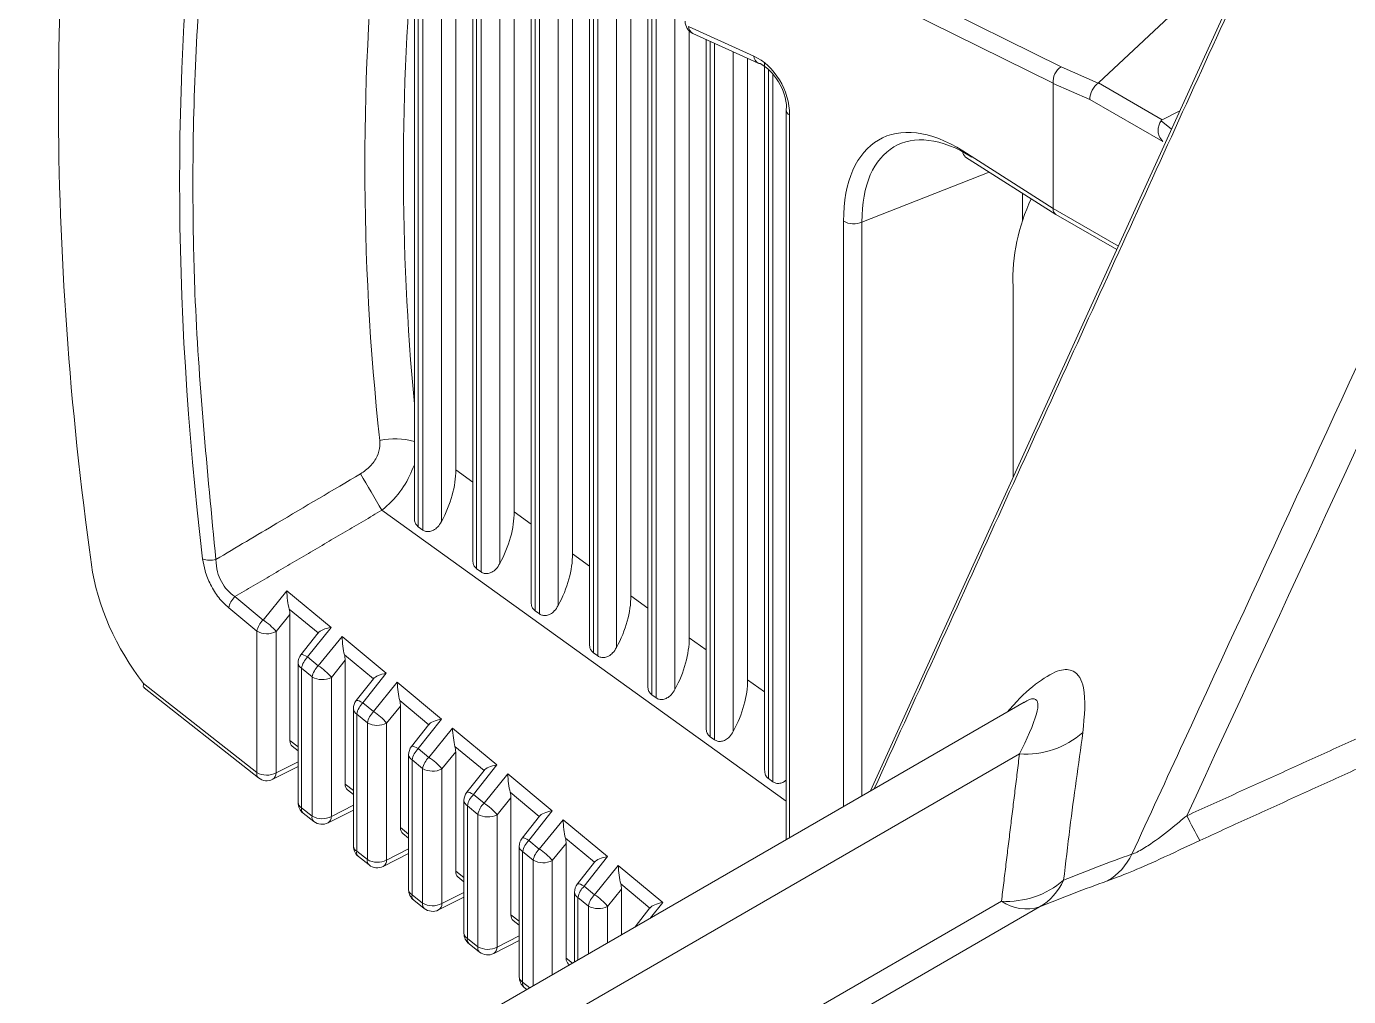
# Model space of a CAD drawing. Extents: x 11 to 120, y 2 to 94.
# Drawn here: x 84.368 to 85.362, y 75.643 to 76.371 of the extents above; entities that cross this region are included whole.
import ezdxf

# ---------------------------------------------------------------- set-up
doc = ezdxf.new("R2010")
doc.units = 0
doc.header["$MEASUREMENT"] = 0
doc.linetypes.add('SLD-Solid', pattern=[0])
doc.layers.add('OBJECT', color=7, linetype='CONTINUOUS')

msp = doc.modelspace()

# ---------------------------------------------------------------- linework, layer by layer
at = {"layer": 'OBJECT', "color": 7, "linetype": 'SLD-Solid', "lineweight": 15}
for p, q in [((85.14561, 76.34095), (84.87198, 76.4765)), ((84.6598, 76.46137), (84.6598, 76.00219)), ((84.66273, 76.45986), (84.66273, 75.99551)), ((84.66608, 75.9931), (84.66608, 76.45834)), ((84.86578, 76.46426), (85.13958, 76.32863)), ((84.68016, 76.45529), (84.68016, 75.99942)), ((84.69092, 76.03824), (84.69092, 76.45343)), ((84.70364, 76.44127), (84.70364, 75.97066)), ((84.70657, 76.43994), (84.70657, 75.96398)), ((84.70992, 75.96157), (84.70992, 76.43842)), ((84.724, 76.4362), (84.724, 75.9679)), ((84.73476, 76.00672), (84.73476, 76.4335)), ((84.74748, 76.42134), (84.74748, 75.93914)), ((84.75041, 76.42001), (84.75041, 75.93246)), ((84.75376, 75.93005), (84.75376, 76.41863)), ((85.17371, 76.32891), (85.2713, 76.42019)), ((84.76784, 76.41711), (84.76784, 75.93637)), ((84.7786, 75.97519), (84.7786, 76.41357)), ((84.79132, 76.40142), (84.79132, 75.90761)), ((84.79425, 76.4001), (84.79425, 75.90093)), ((84.7976, 75.89852), (84.7976, 76.39938)), ((84.81168, 76.39801), (84.81168, 75.90485)), ((84.82244, 75.94367), (84.82244, 76.3902)), ((84.83517, 76.38149), (84.83517, 75.87609)), ((84.83809, 76.38062), (84.83809, 75.86941)), ((84.84144, 75.867), (84.84144, 76.38029)), ((84.85552, 76.37861), (84.85552, 75.87332)), ((84.91482, 76.34903), (84.86578, 76.37132)), ((84.86629, 75.91214), (84.86629, 76.36797)), ((84.86908, 76.36608), (84.91811, 76.34379)), ((84.87901, 76.36157), (84.87901, 75.84456)), ((84.88193, 76.36023), (84.88193, 75.83788)), ((84.88528, 75.83547), (84.88528, 76.35871)), ((84.89936, 76.35231), (84.89936, 75.8418)), ((84.91013, 75.88062), (84.91013, 76.34742)), ((84.92285, 76.34407), (84.92285, 75.81304)), ((84.92578, 76.33902), (84.92578, 75.80636)), ((85.17355, 76.32878), (85.14561, 76.34095)), ((84.92913, 75.80395), (84.92913, 76.3356)), ((85.13958, 76.32858), (85.13958, 76.32863)), ((85.13958, 76.2347), (85.13958, 76.32858)), ((85.13958, 76.32858), (85.16728, 76.31651)), ((85.17355, 76.32878), (85.17371, 76.32891)), ((85.22156, 76.30129), (85.17371, 76.32891)), ((85.16728, 76.31651), (85.22212, 76.28486)), ((84.9391, 76.30872), (84.9391, 75.76054)), ((84.94166, 76.30486), (84.94166, 75.76203)), ((85.22859, 76.29417), (85.22073, 76.30052)), ((85.23481, 76.30784), (85.22156, 76.30129)), ((85.13958, 76.2347), (85.07184, 76.27778)), ((85.07391, 76.27321), (85.14159, 76.23016)), ((84.99604, 76.22443), (85.09171, 76.26189)), ((85.11665, 76.22565), (85.11665, 76.24602)), ((85.18865, 76.20637), (85.13958, 76.2347)), ((85.14172, 76.23008), (85.18743, 76.20369)), ((84.98218, 75.78541), (84.98218, 76.225)), ((84.99604, 76.22443), (84.99604, 75.79342)), ((85.10953, 76.17603), (85.10953, 76.03249)), ((84.69092, 76.03824), (84.70364, 76.0291)), ((84.9391, 75.78954), (84.63536, 76.00795)), ((84.73476, 76.00672), (84.74748, 75.99757)), ((84.66608, 75.9931), (84.66273, 75.99551)), ((84.7786, 75.97519), (84.79132, 75.96605)), ((84.70992, 75.96157), (84.70657, 75.96398)), ((84.52494, 75.94305), (84.5461, 75.92551)), ((84.5461, 75.92551), (84.56395, 75.9475)), ((84.56395, 75.9475), (84.59717, 75.91997)), ((84.82244, 75.94367), (84.83517, 75.93452)), ((84.54146, 75.9171), (84.52029, 75.93464)), ((84.58747, 75.91575), (84.56575, 75.93375)), ((84.75376, 75.93005), (84.75041, 75.93246)), ((84.5663, 75.92965), (84.5559, 75.91684)), ((84.5663, 75.835), (84.5663, 75.92965)), ((84.54146, 75.81092), (84.54146, 75.9171)), ((84.5559, 75.91684), (84.5559, 75.81066)), ((84.5875, 75.91579), (84.57455, 75.89939)), ((84.59717, 75.91997), (84.57961, 75.89774)), ((84.58761, 75.89111), (84.60546, 75.9131)), ((84.60546, 75.9131), (84.63871, 75.88554)), ((84.86629, 75.91214), (84.87901, 75.903)), ((84.5724, 75.89319), (84.5724, 75.78838)), ((84.57961, 75.89774), (84.58761, 75.89111)), ((84.6078, 75.89525), (84.59741, 75.88244)), ((84.62901, 75.88132), (84.60726, 75.89935)), ((84.6078, 75.8023), (84.6078, 75.89525)), ((84.7976, 75.89852), (84.79425, 75.90093)), ((84.58297, 75.8827), (84.57496, 75.88933)), ((84.57496, 75.88933), (84.57496, 75.78452)), ((84.58297, 75.77821), (84.58297, 75.8827)), ((84.59741, 75.88244), (84.59741, 75.77796)), ((84.63871, 75.88554), (84.62115, 75.86331)), ((84.45641, 75.87793), (84.54146, 75.81092)), ((84.45692, 75.87452), (84.5427, 75.80692)), ((84.62905, 75.88136), (84.6161, 75.86496)), ((84.62912, 75.85671), (84.64697, 75.8787)), ((84.64697, 75.8787), (84.68026, 75.85111)), ((84.91013, 75.88062), (84.92285, 75.87147)), ((85.1179, 75.86376), (82.19425, 74.17597)), ((84.62115, 75.86331), (84.62912, 75.85671)), ((84.67056, 75.84688), (84.64876, 75.86495)), ((84.84144, 75.867), (84.83809, 75.86941)), ((85.11776, 75.86365), (85.1178, 75.86369)), ((84.61394, 75.85876), (84.61394, 75.75564)), ((84.62447, 75.8483), (84.61651, 75.8549)), ((84.61651, 75.8549), (84.61651, 75.75178)), ((84.64931, 75.86085), (84.63891, 75.84804)), ((84.64931, 75.76959), (84.64931, 75.86085)), ((84.62447, 75.74551), (84.62447, 75.8483)), ((84.63891, 75.84804), (84.63891, 75.74525)), ((84.67059, 75.84693), (84.65764, 75.83053)), ((84.68026, 75.85111), (84.6627, 75.82888)), ((84.67062, 75.82231), (84.68847, 75.8443)), ((84.68847, 75.8443), (84.7218, 75.81667)), ((84.5663, 75.835), (84.5724, 75.83019)), ((84.88528, 75.83547), (84.88193, 75.83788)), ((85.11437, 75.82487), (82.24715, 74.16966)), ((84.56799, 75.83066), (84.5724, 75.82718)), ((84.65549, 75.82433), (84.65549, 75.72291)), ((84.6627, 75.82888), (84.67062, 75.82231)), ((84.69082, 75.82645), (84.68042, 75.81364)), ((84.7121, 75.81245), (84.69027, 75.83055)), ((84.69082, 75.73689), (84.69082, 75.82645)), ((84.5534, 75.80585), (84.5724, 75.81546)), ((84.5559, 75.81066), (84.5724, 75.819)), ((84.66598, 75.8139), (84.65805, 75.82047)), ((84.65805, 75.82047), (84.65805, 75.71905)), ((84.66598, 75.7128), (84.66598, 75.8139)), ((84.68042, 75.81364), (84.68042, 75.71255)), ((84.7218, 75.81667), (84.70424, 75.79444)), ((84.71214, 75.81249), (84.69919, 75.79609)), ((84.71213, 75.78791), (84.72998, 75.8099)), ((84.72998, 75.8099), (84.76334, 75.78224)), ((84.92913, 75.80395), (84.92578, 75.80636)), ((84.6078, 75.8023), (84.61394, 75.79746)), ((84.60949, 75.79795), (84.61394, 75.79444)), ((84.70424, 75.79444), (84.71213, 75.78791)), ((84.75365, 75.77802), (84.73178, 75.79615)), ((84.57496, 75.78452), (84.58297, 75.77821)), ((84.59491, 75.77315), (84.61394, 75.78277)), ((84.59741, 75.77796), (84.61394, 75.78632)), ((84.69703, 75.7899), (84.69703, 75.69017)), ((84.70748, 75.7795), (84.6996, 75.78604)), ((84.6996, 75.78604), (84.6996, 75.68631)), ((84.73232, 75.79205), (84.72193, 75.77924)), ((84.73232, 75.70418), (84.73232, 75.79205)), ((84.57621, 75.78052), (84.58421, 75.77422)), ((84.70748, 75.6801), (84.70748, 75.7795)), ((84.72193, 75.77924), (84.72193, 75.67984)), ((84.75368, 75.77806), (84.74073, 75.76166)), ((84.76334, 75.78224), (84.74579, 75.76001)), ((84.75364, 75.75351), (84.77148, 75.7755)), ((84.77148, 75.7755), (84.80489, 75.74781)), ((84.64931, 75.76959), (84.65549, 75.76472)), ((84.651, 75.76525), (84.65549, 75.76171)), ((84.63891, 75.74525), (84.65549, 75.75363)), ((84.73858, 75.75546), (84.73858, 75.65744)), ((84.74579, 75.76001), (84.75364, 75.75351)), ((84.77383, 75.75765), (84.76343, 75.74484)), ((84.79519, 75.74359), (84.77328, 75.76175)), ((84.77383, 75.67148), (84.77383, 75.75765)), ((84.61651, 75.75178), (84.62447, 75.74551)), ((84.61775, 75.74779), (84.62572, 75.74151)), ((84.63642, 75.74044), (84.65549, 75.75009)), ((84.74899, 75.7451), (84.74114, 75.7516)), ((84.74114, 75.7516), (84.74114, 75.65358)), ((84.74899, 75.6508), (84.74899, 75.7451)), ((84.76343, 75.74484), (84.76343, 75.65914)), ((84.79523, 75.74363), (84.78228, 75.72723)), ((84.80489, 75.74781), (84.78733, 75.72558)), ((84.69082, 75.73689), (84.69703, 75.73199)), ((84.79514, 75.71911), (84.81299, 75.7411)), ((84.81299, 75.7411), (84.84643, 75.71338)), ((84.69251, 75.73254), (84.69703, 75.72897)), ((84.78733, 75.72558), (84.79514, 75.71911)), ((84.81534, 75.72325), (84.80494, 75.71044)), ((84.83674, 75.70916), (84.81479, 75.72735)), ((84.81534, 75.6891), (84.81534, 75.72325)), ((82.3309, 74.1152), (85.10084, 75.71426)), ((84.65805, 75.71905), (84.66598, 75.7128)), ((84.6593, 75.71505), (84.66722, 75.70881)), ((84.67792, 75.70774), (84.69703, 75.7174)), ((84.68042, 75.71255), (84.69703, 75.72095)), ((84.78012, 75.72103), (84.78012, 75.66877)), ((84.7905, 75.7107), (84.78269, 75.71717)), ((84.78269, 75.71717), (84.78269, 75.67025)), ((84.84643, 75.71338), (84.83725, 75.70175)), ((85.12944, 75.71), (82.35832, 74.11027)), ((84.73232, 75.70418), (84.73858, 75.69925)), ((84.7905, 75.67476), (84.7905, 75.7107)), ((84.80494, 75.71044), (84.80494, 75.6831)), ((84.83677, 75.7092), (84.82556, 75.695)), ((84.73401, 75.69984), (84.73858, 75.69624)), ((84.6996, 75.68631), (84.70748, 75.6801)), ((84.71943, 75.67503), (84.73858, 75.68472)), ((84.72193, 75.67984), (84.73858, 75.68826)), ((84.70084, 75.68232), (84.70873, 75.6761)), ((84.77383, 75.67148), (84.77847, 75.66782)), ((84.77552, 75.66713), (84.77627, 75.66654)), ((84.74114, 75.65358), (84.7465, 75.64936)), ((84.74239, 75.64958), (84.74429, 75.64808))]:
    msp.add_line(p, q, dxfattribs=at)
at = {"layer": 'OBJECT', "color": 7, "linetype": 'SLD-Solid', "lineweight": 15, "flags": 128}
for points in [[(85.36156, 76.5857), (85.24676, 76.33411), (85.00244, 75.79711)], [(84.91946, 76.3434), (84.91857, 76.34361), (84.91811, 76.34379)], [(84.57961, 75.89774), (84.57812, 75.89858), (84.57682, 75.89919), (84.57577, 75.89953), (84.575, 75.8996), (84.57455, 75.89939), (84.57455, 75.89939)], [(84.62115, 75.86331), (84.61967, 75.86415), (84.61837, 75.86475), (84.61731, 75.8651), (84.61654, 75.86517), (84.6161, 75.86496), (84.6161, 75.86496)], [(84.6627, 75.82888), (84.66121, 75.82972), (84.65991, 75.83032), (84.65886, 75.83067), (84.65809, 75.83074), (84.65764, 75.83053), (84.65764, 75.83053)], [(84.70424, 75.79444), (84.70276, 75.79528), (84.70146, 75.79589), (84.7004, 75.79624), (84.69963, 75.79631), (84.69919, 75.7961), (84.69919, 75.79609)], [(84.74579, 75.76001), (84.7443, 75.76085), (84.743, 75.76146), (84.74195, 75.7618), (84.74118, 75.76187), (84.74073, 75.76166), (84.74073, 75.76166)], [(84.78733, 75.72558), (84.78585, 75.72642), (84.78455, 75.72703), (84.78349, 75.72737), (84.78272, 75.72744), (84.78228, 75.72723), (84.78228, 75.72723)]]:
    msp.add_lwpolyline(points, dxfattribs=at)
at = {"layer": 'OBJECT', "color": 7, "linetype": 'SLD-Solid', "lineweight": 15}
for centre, radius, start, end in [((86.53169, 76.26696), 1.90912, 173.78745, 186.21255), ((86.53715, 76.26418), 1.8856, 174.63608, 185.36392), ((84.87321, 76.37518), 0.01, 180, 245.55752), ((84.87188, 76.3715), 0.0061, 181.67099, 242.64779), ((84.92115, 76.34935), 0.00634, 182.90733, 241.41144), ((84.94259, 76.30871), 0.00349, 154.48595, 179.82045), ((84.94391, 76.30914), 0.00483, 184.94014, 242.27215), ((85.07685, 76.27729), 0.00503, 174.35816, 234.2603), ((85.24975, 76.18117), 0.14032, 154.38129, 182.09713), ((84.98967, 76.23843), 0.01538, 240.86656, 294.49708), ((84.6454, 76.00925), 0.05241, 74.05388, 102.82124), ((82.9385, 75.03669), 1.95517, 29.78607, 30.71444), ((84.5066, 75.98735), 0.01696, 249.7693, 283.91425), ((84.53597, 75.93147), 0.01599, 133.6073, 168.55753), ((84.55713, 75.91393), 0.01599, 133.6073, 168.55753), ((84.52539, 75.89222), 0.03921, 38.9128, 58.11627), ((84.54892, 75.9304), 0.01525, 240.71927, 297.24678), ((84.5824, 75.89319), 0.01, 141.70229, 180), ((84.57718, 75.89359), 0.0048, 184.73971, 242.47257), ((84.59064, 75.88616), 0.01599, 133.6073, 168.55753), ((84.59864, 75.87953), 0.01599, 133.6073, 168.55753), ((84.59043, 75.896), 0.01525, 240.71927, 297.24678), ((84.5669, 75.85782), 0.03921, 38.9128, 58.11627), ((84.62394, 75.85876), 0.01, 141.70229, 180), ((84.63219, 75.85173), 0.01599, 133.6073, 168.55753), ((84.61873, 75.85916), 0.0048, 184.73971, 242.47257), ((84.64015, 75.84513), 0.01599, 133.6073, 168.55753), ((84.60841, 75.82342), 0.03921, 38.9128, 58.11627), ((84.63193, 75.8616), 0.01525, 240.71927, 297.24678), ((85.1189, 75.88976), 0.06504, 266.00734, 311.51394), ((84.66549, 75.82433), 0.01, 141.70229, 180), ((84.66027, 75.82472), 0.0048, 184.73971, 242.47257), ((84.67373, 75.81729), 0.01599, 133.6073, 168.55753), ((84.68165, 75.81073), 0.01599, 133.6073, 168.55753), ((84.67344, 75.8272), 0.01525, 240.71927, 297.24678), ((84.64991, 75.78902), 0.03921, 38.9128, 58.11627), ((84.54564, 75.81003), 0.00428, 168.04737, 226.58391), ((84.54892, 75.82422), 0.01525, 240.71927, 297.24678), ((84.54889, 75.81478), 0.01, 231.76391, 296.82239), ((84.55056, 75.81038), 0.00534, 302.10065, 2.99922), ((84.70703, 75.7899), 0.01, 141.70229, 180), ((84.71528, 75.78286), 0.01599, 133.6073, 168.55753), ((84.5824, 75.78838), 0.01, 180, 231.76391), ((84.57718, 75.78877), 0.0048, 184.73971, 242.47257), ((84.57915, 75.78363), 0.00428, 168.04737, 226.58391), ((84.70182, 75.79029), 0.0048, 184.73971, 242.47257), ((84.72316, 75.77633), 0.01599, 133.6073, 168.55753), ((84.69142, 75.75462), 0.03921, 38.9128, 58.11627), ((84.58715, 75.77733), 0.00428, 168.04737, 226.58391), ((84.59043, 75.79152), 0.01525, 240.71927, 297.24678), ((84.5904, 75.78207), 0.01, 231.76391, 296.82239), ((84.59207, 75.77768), 0.00534, 302.10065, 2.99922), ((84.71494, 75.7928), 0.01525, 240.71927, 297.24678), ((85.51628, 75.91068), 0.30614, 205.57267, 209.49764), ((84.62394, 75.75564), 0.01, 180, 231.76391), ((84.61873, 75.75604), 0.0048, 184.73971, 242.47257), ((84.74858, 75.75546), 0.01, 141.70229, 180), ((84.74336, 75.75586), 0.0048, 184.73971, 242.47257), ((84.75682, 75.74843), 0.01599, 133.6073, 168.55753), ((84.76467, 75.74193), 0.01599, 133.6073, 168.55753), ((84.73293, 75.72022), 0.03921, 38.9128, 58.11627), ((84.62069, 75.75089), 0.00428, 168.04737, 226.58391), ((84.62866, 75.74462), 0.00428, 168.04737, 226.58391), ((84.63193, 75.75881), 0.01525, 240.71927, 297.24678), ((84.63358, 75.74497), 0.00534, 302.10065, 2.99922), ((84.75645, 75.7584), 0.01525, 240.71927, 297.24678), ((85.50434, 74.87374), 0.92764, 109.23272, 112.62172), ((85.15686, 75.76939), 0.04635, 300.70951, 334.73452), ((84.63191, 75.74937), 0.01, 231.76391, 296.82239), ((84.79012, 75.72103), 0.01, 141.70229, 180), ((84.79837, 75.714), 0.01599, 133.6073, 168.55753), ((85.10453, 75.78037), 0.06622, 266.80074, 310.48788), ((85.10627, 75.74913), 0.04548, 300.63246, 335.13324), ((85.48516, 74.85635), 0.9248, 109.23272, 112.62172), ((84.66549, 75.72291), 0.01, 180, 231.76391), ((84.66027, 75.7233), 0.0048, 184.73971, 242.47257), ((84.66224, 75.71816), 0.00428, 168.04737, 226.58391), ((84.78491, 75.72143), 0.0048, 184.73971, 242.47257), ((84.80617, 75.70753), 0.01599, 133.6073, 168.55753), ((84.77443, 75.68582), 0.03921, 38.9128, 58.11627), ((85.11948, 75.7413), 0.03285, 235.4262, 287.6573), ((84.67016, 75.71192), 0.00428, 168.04737, 226.58391), ((84.67344, 75.72611), 0.01525, 240.71927, 297.24678), ((84.67341, 75.71666), 0.01, 231.76391, 296.82239), ((84.67508, 75.71227), 0.00534, 302.10065, 2.99922), ((84.79796, 75.724), 0.01525, 240.71927, 297.24678), ((84.70703, 75.69017), 0.01, 180, 231.76391), ((84.70182, 75.69057), 0.0048, 184.73971, 242.47257), ((84.70378, 75.68542), 0.00428, 168.04737, 226.58391), ((84.71167, 75.67921), 0.00428, 168.04737, 226.58391), ((84.71494, 75.6934), 0.01525, 240.71927, 297.24678), ((84.71492, 75.68396), 0.01, 231.76391, 296.82239), ((84.71659, 75.67956), 0.00534, 302.10065, 2.99922), ((84.74858, 75.65744), 0.01, 180, 231.76391), ((84.74336, 75.65783), 0.0048, 184.73971, 242.47257), ((84.74533, 75.65269), 0.00428, 168.04737, 226.58391)]:
    msp.add_arc(centre, radius, start, end, dxfattribs=at)
for centre, major_axis, ratio, start_param, end_param in [((85.89272, 75.35088), (-1.0353, 1.98807), 0.546171, 0.62746, 0.990968), ((85.93703, 75.32244), (-1.00355, 1.9254), 0.546183, 0.65427, 0.963299), ((84.90976, 76.31334), (-0.01678, 0.03637), 0.746233, 4.158516, 5.570042), ((84.91719, 76.3172), (-0.01275, 0.02722), 0.6715, 4.16034, 5.571866), ((85.14684, 76.33258), (0.00422, 0.00907), 0.65764, 0.784823, 2.296905), ((85.17435, 76.32059), (0.00451, 0.00894), 0.611471, 0.803161, 2.321597), ((85.07253, 76.16669), (-0.06218, 0.1204), 0.544409, 5.531781, 7.094981), ((85.07996, 76.17055), (-0.05848, 0.1111), 0.541805, 5.527777, 7.090977), ((85.24816, 76.27799), (0.02725, -0.02281), 0.225664, 3.042546, 3.183147), ((85.14684, 76.23867), (0.00519, 0.00855), 0.59377, 2.36886, 3.15434), ((84.64813, 76.01402), (0.03015, 0.0521), 0.583023, 4.769095, 5.494025), ((84.69197, 75.98249), (0.03015, 0.0521), 0.583023, 4.769095, 5.494025), ((84.73581, 75.95097), (0.03015, 0.0521), 0.583023, 4.769095, 5.494025), ((84.48961, 75.93681), (-0.05084, 0.09763), 0.546171, 0.990968, 1.912502), ((84.56674, 75.94295), (-0.00138, 0.01392), 0.177178, 1.220717, 2.275128), ((84.77965, 75.91944), (0.03015, 0.0521), 0.583023, 4.769095, 5.494025), ((84.5596, 75.93415), (-0.00404, 0.01025), 0.521, 4.064683, 4.470943), ((84.59995, 75.91542), (0.01306, 0.00138), 0.372225, 1.746516, 2.800928), ((84.60825, 75.90855), (-0.00138, 0.01392), 0.177178, 1.220717, 2.275128), ((84.82349, 75.88792), (0.03015, 0.0521), 0.583023, 4.769095, 5.494025), ((84.60111, 75.89975), (-0.00404, 0.01025), 0.521, 4.064683, 4.470943), ((84.6415, 75.88099), (0.01306, 0.00138), 0.372225, 1.746516, 2.800928), ((84.64975, 75.87415), (-0.00138, 0.01392), 0.177178, 1.220717, 2.275128), ((84.86733, 75.85639), (0.03015, 0.0521), 0.583023, 4.769095, 5.494025), ((84.64261, 75.86535), (-0.00404, 0.01025), 0.521, 4.064683, 4.470943), ((84.68304, 75.84656), (0.01306, 0.00138), 0.372225, 1.746516, 2.800928), ((84.69126, 75.83975), (-0.00138, 0.01392), 0.177178, 1.220717, 2.275128), ((84.57344, 75.83909), (0.00505, 0.00871), 0.579362, 2.356901, 3.059174), ((84.68412, 75.83095), (-0.00404, 0.01025), 0.521, 4.064683, 4.470943), ((84.72459, 75.81213), (0.01306, 0.00138), 0.372225, 1.746516, 2.800928), ((84.73277, 75.80535), (-0.00138, 0.01392), 0.177178, 1.220717, 2.275128), ((84.61494, 75.80639), (0.00505, 0.00871), 0.579362, 2.356901, 3.059174), ((84.72563, 75.79655), (-0.00404, 0.01025), 0.521, 4.064683, 4.470943), ((84.76613, 75.7777), (0.01306, 0.00138), 0.372225, 1.746516, 2.800928), ((84.77427, 75.77095), (-0.00138, 0.01392), 0.177178, 1.220717, 2.275128), ((84.65645, 75.77368), (0.00505, 0.00871), 0.579362, 2.356901, 3.059174), ((84.76713, 75.76215), (-0.00404, 0.01025), 0.521, 4.064683, 4.470943), ((84.80768, 75.74326), (0.01306, 0.00138), 0.372225, 1.746516, 2.800928), ((84.69796, 75.74098), (0.00505, 0.00871), 0.579362, 2.356901, 3.059174), ((84.81578, 75.73655), (-0.00138, 0.01392), 0.177178, 1.220717, 2.275128), ((84.80864, 75.72775), (-0.00404, 0.01025), 0.521, 4.064683, 4.470943), ((84.84922, 75.70883), (0.01306, 0.00138), 0.372225, 1.746516, 2.800928), ((84.73946, 75.70827), (0.00505, 0.00871), 0.579362, 2.356901, 3.059174), ((84.78097, 75.67557), (0.00505, 0.00871), 0.579362, 2.356901, 3.059174)]:
    msp.add_ellipse(centre, major_axis=major_axis, ratio=ratio, start_param=start_param, end_param=end_param, dxfattribs=at)
for points, knots in [([(85.69659, 76.76686), (85.61857, 76.59782), (85.46658, 76.26854), (85.31426, 75.93893), (85.24013, 75.77853)], [0, 0, 0, 0, 0.513344, 1, 1, 1, 1]), ([(85.19877, 75.74961), (85.2118, 75.77786), (85.28504, 75.93664), (85.44139, 76.2752), (85.58434, 76.58521), (85.66715, 76.76481)], [0, 0, 0, 0, 0.083458, 0.469006, 1, 1, 1, 1]), ([(84.51067, 76.51387), (84.51, 76.50892), (84.50663, 76.48417), (84.49727, 76.40007), (84.49318, 76.31177), (84.49354, 76.22071), (84.49536, 76.12869), (84.50414, 76.03826), (84.51067, 75.97089)], [0, 0, 0, 0, 0.029968, 0.149857, 0.5, 0.529967, 0.649857, 1, 1, 1, 1]), ([(85.22212, 76.28486), (85.22106, 76.28613), (85.21928, 76.2883), (85.21831, 76.29231), (85.21869, 76.29586), (85.21972, 76.29865), (85.22045, 76.30002), (85.22073, 76.30052)], [0, 0, 0, 0, 0.281503, 0.477149, 0.672463, 0.878462, 1, 1, 1, 1]), ([(84.6194, 76.03531), (84.62197, 76.03709), (84.6271, 76.04066), (84.6321, 76.04818), (84.63402, 76.05503), (84.63384, 76.05897), (84.63377, 76.06036)], [0, 0, 0, 0, 0.288932, 0.578767, 0.851943, 1, 1, 1, 1]), ([(84.6598, 76.04204), (84.65743, 76.03648), (84.65268, 76.02536), (84.6428, 76.01418), (84.63663, 76.00901), (84.63536, 76.00795)], [0, 0, 0, 0, 0.442975, 0.885214, 1, 1, 1, 1]), ([(84.51067, 75.97089), (84.52597, 75.98), (84.56216, 76.00157), (84.59845, 76.02296), (84.6194, 76.03531)], [0, 0, 0, 0, 0.422663, 1, 1, 1, 1]), ([(84.66273, 75.99551), (84.66209, 75.99611), (84.6608, 75.99732), (84.6599, 75.99974), (84.65989, 76.00144), (84.65988, 76.00219)], [0, 0, 0, 0, 0.359207, 0.71695, 1, 1, 1, 1]), ([(84.68016, 75.99942), (84.67927, 75.99799), (84.67769, 75.99546), (84.67446, 75.99298), (84.67134, 75.99183), (84.66837, 75.99183), (84.66682, 75.99269), (84.66608, 75.9931)], [0, 0, 0, 0, 0.278299, 0.490791, 0.665972, 0.842114, 1, 1, 1, 1]), ([(84.52029, 75.93464), (84.51774, 75.93705), (84.51263, 75.94186), (84.50643, 75.95185), (84.50229, 75.96212), (84.50123, 75.96846), (84.50073, 75.97144)], [0, 0, 0, 0, 0.261879, 0.524407, 0.77642, 1, 1, 1, 1]), ([(84.51067, 75.97089), (84.5109, 75.9678), (84.5113, 75.9623), (84.51458, 75.95424), (84.51912, 75.94757), (84.52296, 75.94459), (84.52494, 75.94305)], [0, 0, 0, 0, 0.295336, 0.524717, 0.75446, 1, 1, 1, 1]), ([(84.70657, 75.96398), (84.70593, 75.96459), (84.70464, 75.96579), (84.70374, 75.96821), (84.70373, 75.96991), (84.70373, 75.97067)], [0, 0, 0, 0, 0.359207, 0.71695, 1, 1, 1, 1]), ([(84.724, 75.9679), (84.72311, 75.96646), (84.72153, 75.96393), (84.7183, 75.96145), (84.71518, 75.96031), (84.71221, 75.9603), (84.71066, 75.96116), (84.70992, 75.96157)], [0, 0, 0, 0, 0.278299, 0.490791, 0.665972, 0.842114, 1, 1, 1, 1]), ([(84.75041, 75.93246), (84.74977, 75.93306), (84.74848, 75.93427), (84.74759, 75.93669), (84.74757, 75.93839), (84.74757, 75.93914)], [0, 0, 0, 0, 0.359207, 0.71695, 1, 1, 1, 1]), ([(84.76784, 75.93637), (84.76695, 75.93494), (84.76537, 75.93241), (84.76214, 75.92993), (84.75902, 75.92879), (84.75605, 75.92878), (84.7545, 75.92964), (84.75376, 75.93005)], [0, 0, 0, 0, 0.278299, 0.490791, 0.665972, 0.842114, 1, 1, 1, 1]), ([(84.79425, 75.90093), (84.79361, 75.90154), (84.79232, 75.90275), (84.79143, 75.90516), (84.79141, 75.90686), (84.79141, 75.90762)], [0, 0, 0, 0, 0.359207, 0.71695, 1, 1, 1, 1]), ([(84.81168, 75.90485), (84.81079, 75.90341), (84.80921, 75.90088), (84.80598, 75.8984), (84.80286, 75.89726), (84.7999, 75.89725), (84.79834, 75.89811), (84.7976, 75.89852)], [0, 0, 0, 0, 0.278299, 0.490791, 0.665972, 0.842114, 1, 1, 1, 1]), ([(85.10564, 75.85669), (85.10706, 75.85838), (85.11498, 75.86783), (85.12922, 75.88016), (85.14492, 75.88903), (85.15708, 75.88795), (85.16503, 75.87401), (85.16314, 75.85339), (85.16201, 75.84105)], [0, 0, 0, 0, 0.032796, 0.183792, 0.335539, 0.472548, 0.684509, 1, 1, 1, 1]), ([(84.45701, 75.87462), (84.45678, 75.87478), (84.45616, 75.8752), (84.45609, 75.87644), (84.45628, 75.8775), (84.45639, 75.87789), (84.45641, 75.87793)], [0, 0, 0, 0, 0.270242, 0.749407, 0.969653, 1, 1, 1, 1]), ([(84.83809, 75.86941), (84.83745, 75.87001), (84.83616, 75.87122), (84.83527, 75.87364), (84.83525, 75.87534), (84.83525, 75.87609)], [0, 0, 0, 0, 0.359207, 0.71695, 1, 1, 1, 1]), ([(84.85552, 75.87332), (84.85463, 75.87189), (84.85305, 75.86936), (84.84982, 75.86688), (84.8467, 75.86574), (84.84374, 75.86573), (84.84218, 75.86659), (84.84144, 75.867)], [0, 0, 0, 0, 0.278299, 0.490791, 0.665972, 0.842114, 1, 1, 1, 1]), ([(85.11437, 75.82487), (85.11967, 75.83585), (85.12683, 75.85071), (85.1288, 75.86329), (85.12646, 75.86672), (85.12226, 75.86639), (85.11882, 75.86413), (85.118, 75.86359)], [0, 0, 0, 0, 0.496134, 0.671221, 0.847599, 0.963564, 1, 1, 1, 1]), ([(84.88193, 75.83788), (84.88129, 75.83849), (84.88, 75.8397), (84.87911, 75.84211), (84.87909, 75.84382), (84.87909, 75.84457)], [0, 0, 0, 0, 0.359207, 0.71695, 1, 1, 1, 1]), ([(84.89936, 75.8418), (84.89847, 75.84036), (84.89689, 75.83783), (84.89366, 75.83535), (84.89054, 75.83421), (84.88758, 75.8342), (84.88602, 75.83507), (84.88528, 75.83547)], [0, 0, 0, 0, 0.278299, 0.490791, 0.665972, 0.842114, 1, 1, 1, 1]), ([(85.16201, 75.84105), (85.15863, 75.81706), (85.15341, 75.78007), (85.14906, 75.74303), (85.14753, 75.73001)], [0, 0, 0, 0, 0.648491, 1, 1, 1, 1]), ([(84.92578, 75.80636), (84.92513, 75.80696), (84.92384, 75.80817), (84.92295, 75.81059), (84.92293, 75.81229), (84.92293, 75.81304)], [0, 0, 0, 0, 0.359207, 0.71695, 1, 1, 1, 1]), ([(84.9391, 75.80531), (84.9385, 75.80479), (84.9371, 75.8036), (84.93437, 75.80271), (84.93142, 75.80267), (84.92986, 75.80354), (84.92913, 75.80395)], [0, 0, 0, 0, 0.204202, 0.477977, 0.753253, 1, 1, 1, 1]), ([(85.19877, 75.74961), (85.20003, 75.75007), (85.20255, 75.75099), (85.20874, 75.75451), (85.21964, 75.76191), (85.23059, 75.77056), (85.23817, 75.77689), (85.24013, 75.77853)], [0, 0, 0, 0, 0.116849, 0.233193, 0.437974, 0.854434, 1, 1, 1, 1]), ([(85.24982, 75.75993), (85.23972, 75.75514), (85.22171, 75.7466), (85.19675, 75.73563), (85.18583, 75.73153), (85.18053, 75.72954)], [0, 0, 0, 0, 0.396713, 0.706829, 1, 1, 1, 1])]:
    msp.add_open_spline(points, degree=3, knots=knots, dxfattribs=at)
for points in [[(85.36691, 76.59225), (85.00528, 75.79875)], [(84.63536, 76.00795), (84.52494, 75.94305)], [(85.24013, 75.77853), (85.52722, 75.90875)], [(85.53454, 75.88958), (85.24982, 75.75993)], [(85.10084, 75.71426), (85.11437, 75.82487)]]:
    msp.add_open_spline(points, degree=1, dxfattribs=at)

doc.saveas('drawing.dxf')
